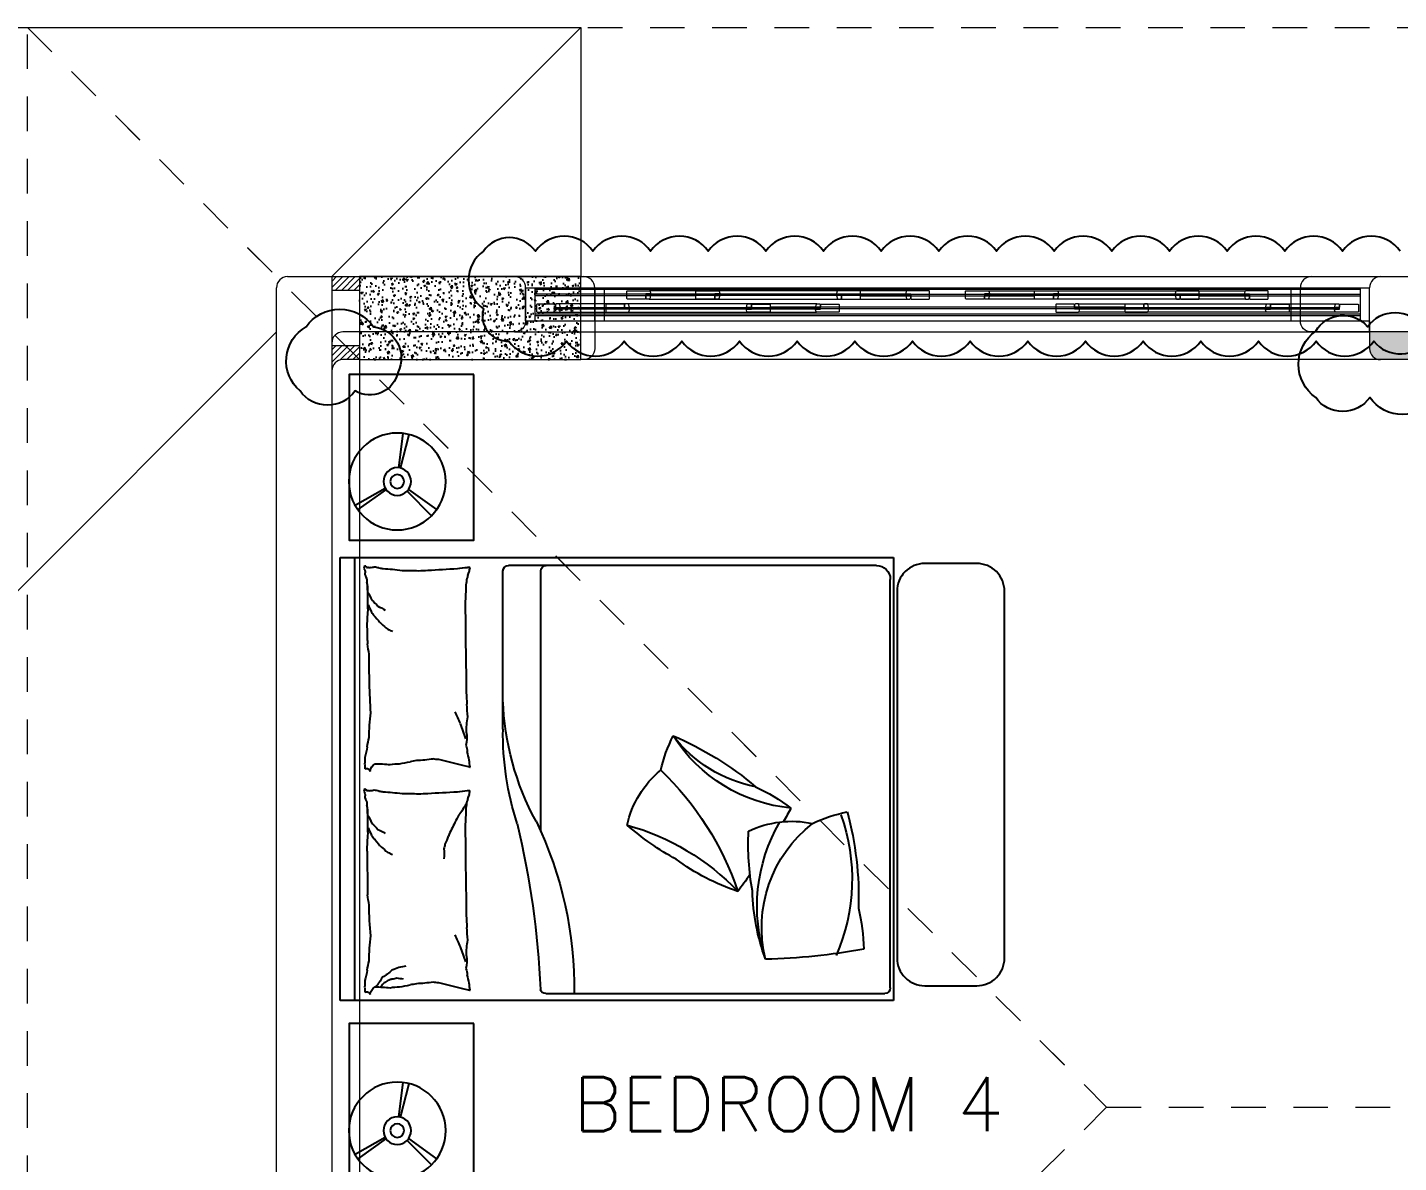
# Model space of a CAD drawing. Header units: metres. Extents: x -232 to 581, y 30 to 789.
# Drawn here: x 217.163 to 222.118, y 674.346 to 678.446 of the extents above; entities that cross this region are included whole.
import ezdxf

# ---------------------------------------------------------------- set-up
doc = ezdxf.new("R2010")
doc.units = ezdxf.units.M
doc.linetypes.add('CONTINU', pattern=[0])
doc.linetypes.add('HIDDEN2', pattern=[0.1875, 0.125, -0.0625])
for name, color, linetype, lineweight in [('A-DOOR', 35, 'Continuous', 5), ('A-WALL', 250, 'Continuous', 20), ('baños', 140, 'Continuous', 0), ('Columnas', 7, 'Continuous', 18), ('cristales', 131, 'Continuous', 0), ('PLF 01', 252, 'Continuous', 9), ('textos', 7, 'Continuous', 0)]:
    doc.layers.add(name, color=color, linetype=linetype, lineweight=lineweight)
doc.layers.add('HATCH', color=8, linetype='Continuous')
doc.layers.add('MOBILIARIOS', color=252, linetype='Continuous')
doc.layers.add('PISO', color=7, linetype='Continuous', lineweight=5, true_color=0xe6e6e6)
doc.layers.add('Techos 1', color=7, linetype='HIDDEN2', lineweight=9, true_color=0x42391a)
doc.layers.add('RELLENO SECCION', color=8, linetype='Continuous', lineweight=0, transparency=0.4)
doc.styles.get("Standard").update_dxf_attribs({"font": 'arial.ttf'})
pattern_1 = [(45, (189.627001, -7.248908), (-0.0112253202, 0.0112253202), [])]

# ---------------------------------------------------------------- blocks, each defined once
blk = doc.blocks.new('21.11.2025 LN09 2DO NIVEL')
at = {"layer": 'A-DOOR', "color": 18, "true_color": 0x000000}
for p, q in [((257.5888, 160.2014), (260.4688, 160.2014)), ((257.6288, 160.1615), (257.6628, 160.1615)), ((257.6288, 160.0415), (257.6288, 160.1615)), ((257.6628, 160.1615), (257.6628, 160.0415)), ((257.6628, 160.1615), (260.3948, 160.1615)), ((257.6628, 160.1555), (260.3948, 160.1555)), ((260.3948, 160.1615), (260.4288, 160.1615)), ((260.3948, 160.1615), (260.3948, 160.0415)), ((260.4288, 160.0415), (260.4288, 160.1615)), ((257.9948, 160.1385), (257.6628, 160.1385)), ((257.9948, 160.1325), (257.6628, 160.1325)), ((258.4316, 160.1035), (257.75, 160.1035)), ((257.9948, 160.149), (257.9963, 160.1505)), ((257.9948, 160.122), (257.9948, 160.149)), ((257.9963, 160.1205), (257.9948, 160.122)), ((257.9963, 160.1505), (258.0769, 160.1505)), ((258.0613, 160.1205), (257.9963, 160.1205)), ((258.0628, 160.122), (258.0613, 160.1205)), ((258.0803, 160.1395), (258.0628, 160.1395)), ((258.0628, 160.1395), (258.0628, 160.122)), ((258.0628, 160.1365), (258.0678, 160.1365)), ((258.0628, 160.1365), (258.0678, 160.1365)), ((258.0678, 160.1385), (258.0738, 160.1345)), ((258.0678, 160.1345), (258.0738, 160.1385)), ((258.076, 160.1195), (258.7576, 160.1195)), ((258.0769, 160.1505), (258.0788, 160.149)), ((258.7567, 160.1505), (258.0769, 160.1505)), ((258.0788, 160.149), (258.0808, 160.141)), ((258.0808, 160.14), (258.0803, 160.1395)), ((258.0808, 160.141), (258.0808, 160.14)), ((258.7548, 160.149), (258.7528, 160.141)), ((258.7528, 160.141), (258.7528, 160.14)), ((258.7528, 160.14), (258.7533, 160.1395)), ((258.7533, 160.1395), (258.7708, 160.1395)), ((258.7567, 160.1505), (258.7548, 160.149)), ((258.8373, 160.1505), (258.7567, 160.1505)), ((258.7658, 160.1385), (258.7598, 160.1345)), ((258.7658, 160.1345), (258.7598, 160.1385)), ((258.7708, 160.1365), (258.7658, 160.1365)), ((258.7708, 160.1365), (258.7658, 160.1365)), ((258.7708, 160.1395), (258.7708, 160.122)), ((258.7708, 160.122), (258.7723, 160.1205)), ((258.7723, 160.1205), (258.8373, 160.1205)), ((258.8388, 160.149), (258.8373, 160.1505)), ((258.8373, 160.1205), (258.8388, 160.122)), ((258.8388, 160.122), (258.8388, 160.149)), ((258.8388, 160.1385), (259.2188, 160.1385)), ((258.8388, 160.1325), (259.2188, 160.1325)), ((259.2188, 160.149), (259.2203, 160.1505)), ((259.2188, 160.122), (259.2188, 160.149)), ((259.2203, 160.1205), (259.2188, 160.122)), ((259.2203, 160.1505), (259.3009, 160.1505)), ((259.2853, 160.1205), (259.2203, 160.1205)), ((259.2868, 160.122), (259.2853, 160.1205)), ((259.3043, 160.1395), (259.2868, 160.1395)), ((259.2868, 160.1395), (259.2868, 160.122)), ((259.2868, 160.1365), (259.2918, 160.1365)), ((259.2868, 160.1365), (259.2918, 160.1365)), ((259.2918, 160.1385), (259.2978, 160.1345)), ((259.2918, 160.1345), (259.2978, 160.1385)), ((259.9816, 160.1195), (259.3, 160.1195)), ((259.3009, 160.1505), (259.3028, 160.149)), ((259.3009, 160.1505), (259.9807, 160.1505)), ((259.3028, 160.149), (259.3048, 160.141)), ((259.3048, 160.14), (259.3043, 160.1395)), ((259.3048, 160.141), (259.3048, 160.14)), ((259.626, 160.1035), (260.3076, 160.1035)), ((259.9788, 160.149), (259.9768, 160.141)), ((259.9768, 160.141), (259.9768, 160.14)), ((259.9768, 160.14), (259.9773, 160.1395)), ((259.9773, 160.1395), (259.9948, 160.1395)), ((259.9807, 160.1505), (259.9788, 160.149)), ((260.0613, 160.1505), (259.9807, 160.1505)), ((259.9898, 160.1385), (259.9838, 160.1345)), ((259.9898, 160.1345), (259.9838, 160.1385)), ((259.9948, 160.1365), (259.9898, 160.1365)), ((259.9948, 160.1365), (259.9898, 160.1365)), ((259.9948, 160.1395), (259.9948, 160.122)), ((259.9948, 160.122), (259.9963, 160.1205)), ((259.9963, 160.1205), (260.0613, 160.1205)), ((260.0628, 160.149), (260.0613, 160.1505)), ((260.0613, 160.1205), (260.0628, 160.122)), ((260.0628, 160.122), (260.0628, 160.149)), ((260.0628, 160.1385), (260.3948, 160.1385)), ((260.0628, 160.1325), (260.3948, 160.1325)), ((257.6628, 160.0675), (260.3948, 160.0675)), ((257.6628, 160.0615), (260.3948, 160.0615)), ((257.6703, 160.1025), (257.6688, 160.101)), ((257.6688, 160.101), (257.6688, 160.074)), ((257.6688, 160.074), (257.6703, 160.0725)), ((257.7353, 160.1025), (257.6703, 160.1025)), ((257.6703, 160.0725), (257.7509, 160.0725)), ((257.7368, 160.101), (257.7353, 160.1025)), ((257.7368, 160.0835), (257.7368, 160.101)), ((257.7368, 160.0865), (257.7418, 160.0865)), ((257.7368, 160.0865), (257.7418, 160.0865)), ((257.7543, 160.0835), (257.7368, 160.0835)), ((257.7418, 160.0845), (257.7478, 160.0885)), ((257.7418, 160.0885), (257.7478, 160.0845)), ((257.7509, 160.0725), (257.7528, 160.0739)), ((257.7509, 160.0725), (258.4307, 160.0725)), ((257.7528, 160.0739), (257.7548, 160.082)), ((257.7548, 160.083), (257.7543, 160.0835)), ((257.7548, 160.082), (257.7548, 160.083)), ((258.4268, 160.083), (258.4273, 160.0835)), ((258.4268, 160.082), (258.4268, 160.083)), ((258.4288, 160.0739), (258.4268, 160.082)), ((258.4273, 160.0835), (258.4448, 160.0835)), ((258.4307, 160.0725), (258.4288, 160.0739)), ((258.5113, 160.0725), (258.4307, 160.0725)), ((258.4398, 160.0845), (258.4338, 160.0885)), ((258.4398, 160.0885), (258.4338, 160.0845)), ((258.4448, 160.0865), (258.4398, 160.0865)), ((258.4448, 160.0865), (258.4398, 160.0865)), ((258.4448, 160.101), (258.4463, 160.1025)), ((258.4448, 160.0835), (258.4448, 160.101)), ((258.4463, 160.1025), (258.5113, 160.1025)), ((258.5128, 160.101), (258.5113, 160.1025)), ((258.5128, 160.074), (258.5113, 160.0725)), ((258.5128, 160.101), (258.5128, 160.074)), ((259.5448, 160.0905), (258.5128, 160.0905)), ((259.5448, 160.0845), (258.5128, 160.0845)), ((259.5448, 160.101), (259.5463, 160.1025)), ((259.5448, 160.101), (259.5448, 160.074)), ((259.5448, 160.074), (259.5463, 160.0725)), ((259.6113, 160.1025), (259.5463, 160.1025)), ((259.5463, 160.0725), (259.6269, 160.0725)), ((259.6128, 160.101), (259.6113, 160.1025)), ((259.6128, 160.0835), (259.6128, 160.101)), ((259.6128, 160.0865), (259.6178, 160.0865)), ((259.6128, 160.0865), (259.6178, 160.0865)), ((259.6303, 160.0835), (259.6128, 160.0835)), ((259.6178, 160.0845), (259.6238, 160.0885)), ((259.6178, 160.0885), (259.6238, 160.0845)), ((259.6269, 160.0725), (259.6288, 160.0739)), ((260.3067, 160.0725), (259.6269, 160.0725)), ((259.6288, 160.0739), (259.6308, 160.082)), ((259.6308, 160.083), (259.6303, 160.0835)), ((259.6308, 160.082), (259.6308, 160.083)), ((260.3028, 160.083), (260.3033, 160.0835)), ((260.3028, 160.082), (260.3028, 160.083)), ((260.3048, 160.0739), (260.3028, 160.082)), ((260.3033, 160.0835), (260.3208, 160.0835)), ((260.3067, 160.0725), (260.3048, 160.0739)), ((260.3873, 160.0725), (260.3067, 160.0725)), ((260.3158, 160.0845), (260.3098, 160.0885)), ((260.3158, 160.0885), (260.3098, 160.0845)), ((260.3208, 160.0865), (260.3158, 160.0865)), ((260.3208, 160.0865), (260.3158, 160.0865)), ((260.3208, 160.101), (260.3223, 160.1025)), ((260.3208, 160.0835), (260.3208, 160.101)), ((260.3223, 160.1025), (260.3873, 160.1025)), ((260.3873, 160.1025), (260.3888, 160.101)), ((260.3888, 160.074), (260.3873, 160.0725)), ((260.3888, 160.101), (260.3888, 160.074)), ((257.6288, 160.0415), (257.6628, 160.0415)), ((257.6628, 160.0415), (260.3948, 160.0415)), ((260.3948, 160.0415), (260.4288, 160.0415)), ((257.5888, 160.0014), (260.4685, 160.0014))]:
    blk.add_line(p, q, dxfattribs=at)
for points in [[(257.739, 160.102, -0.341999), (257.737, 160.1005), (257.7368, 160.1001), (257.7368, 160.0905), (257.7378, 160.0895), (257.7548, 160.0895), (257.7548, 160.09), (257.7515, 160.1024, 0.339454), (257.75, 160.1035), (257.7409, 160.1035, 0.341999)], [(258.065, 160.121, 0.341999), (258.063, 160.1225), (258.0628, 160.1228), (258.0628, 160.1325), (258.0638, 160.1335), (258.0808, 160.1335), (258.0808, 160.133), (258.0775, 160.1206, -0.339454), (258.076, 160.1195), (258.0669, 160.1195, -0.341999)], [(258.4427, 160.102, 0.341999), (258.4446, 160.1005), (258.4448, 160.1001), (258.4448, 160.0905), (258.4438, 160.0895), (258.4268, 160.0895), (258.4268, 160.09), (258.4301, 160.1024, -0.339454), (258.4316, 160.1035), (258.4407, 160.1035, -0.341999)], [(258.7687, 160.121, -0.341999), (258.7706, 160.1225), (258.7708, 160.1228), (258.7708, 160.1325), (258.7698, 160.1335), (258.7528, 160.1335), (258.7528, 160.133), (258.7561, 160.1206, 0.339454), (258.7576, 160.1195), (258.7667, 160.1195, 0.341999)], [(259.289, 160.121, 0.341999), (259.287, 160.1225), (259.2868, 160.1228), (259.2868, 160.1325), (259.2878, 160.1335), (259.3048, 160.1335), (259.3048, 160.133), (259.3015, 160.1206, -0.339454), (259.3, 160.1195), (259.2909, 160.1195, -0.341999)], [(259.615, 160.102, -0.341999), (259.613, 160.1005), (259.6128, 160.1001), (259.6128, 160.0905), (259.6138, 160.0895), (259.6308, 160.0895), (259.6308, 160.09), (259.6275, 160.1024, 0.339454), (259.626, 160.1035), (259.6169, 160.1035, 0.341999)], [(259.9927, 160.121, -0.341999), (259.9946, 160.1225), (259.9948, 160.1228), (259.9948, 160.1325), (259.9938, 160.1335), (259.9768, 160.1335), (259.9768, 160.133), (259.9801, 160.1206, 0.339454), (259.9816, 160.1195), (259.9907, 160.1195, 0.341999)], [(260.3187, 160.102, 0.341999), (260.3206, 160.1005), (260.3208, 160.1001), (260.3208, 160.0905), (260.3198, 160.0895), (260.3028, 160.0895), (260.3028, 160.09), (260.3061, 160.1024, -0.339454), (260.3076, 160.1035), (260.3167, 160.1035, -0.341999)]]:
    blk.add_lwpolyline(points, format="xyb", close=True, dxfattribs=at)
for points in [[(258.0628, 160.1365), (258.0678, 160.1365), (258.0678, 160.1365), (258.0628, 160.1365)], [(258.7658, 160.1345), (258.0678, 160.1345), (258.0678, 160.1385), (258.7658, 160.1385)], [(258.7658, 160.1385), (258.0678, 160.1385), (258.0678, 160.1345), (258.7658, 160.1345)], [(258.0678, 160.1385), (258.0738, 160.1385), (258.0738, 160.1345), (258.0678, 160.1345)], [(258.0803, 160.1395), (258.0683, 160.1395), (258.0683, 160.1385), (258.0803, 160.1385)], [(258.0803, 160.1345), (258.0683, 160.1345), (258.0683, 160.1335), (258.0803, 160.1335)], [(258.0738, 160.1385), (258.0788, 160.1385), (258.0788, 160.1345), (258.0738, 160.1345)], [(258.7533, 160.1395), (258.7653, 160.1395), (258.7653, 160.1385), (258.7533, 160.1385)], [(258.7533, 160.1345), (258.7653, 160.1345), (258.7653, 160.1335), (258.7533, 160.1335)], [(258.7598, 160.1385), (258.7548, 160.1385), (258.7548, 160.1345), (258.7598, 160.1345)], [(258.7658, 160.1385), (258.7598, 160.1385), (258.7598, 160.1345), (258.7658, 160.1345)], [(258.7708, 160.1365), (258.7658, 160.1365), (258.7658, 160.1365), (258.7708, 160.1365)], [(259.2868, 160.1365), (259.2918, 160.1365), (259.2918, 160.1365), (259.2868, 160.1365)], [(259.2918, 160.1385), (259.2978, 160.1385), (259.2978, 160.1345), (259.2918, 160.1345)], [(259.2918, 160.1345), (259.9898, 160.1345), (259.9898, 160.1385), (259.2918, 160.1385)], [(259.2918, 160.1385), (259.9898, 160.1385), (259.9898, 160.1345), (259.2918, 160.1345)], [(259.3043, 160.1395), (259.2923, 160.1395), (259.2923, 160.1385), (259.3043, 160.1385)], [(259.3043, 160.1345), (259.2923, 160.1345), (259.2923, 160.1335), (259.3043, 160.1335)], [(259.2978, 160.1385), (259.3028, 160.1385), (259.3028, 160.1345), (259.2978, 160.1345)], [(259.9773, 160.1395), (259.9893, 160.1395), (259.9893, 160.1385), (259.9773, 160.1385)], [(259.9773, 160.1345), (259.9893, 160.1345), (259.9893, 160.1335), (259.9773, 160.1335)], [(259.9838, 160.1385), (259.9788, 160.1385), (259.9788, 160.1345), (259.9838, 160.1345)], [(259.9898, 160.1385), (259.9838, 160.1385), (259.9838, 160.1345), (259.9898, 160.1345)], [(259.9948, 160.1365), (259.9898, 160.1365), (259.9898, 160.1365), (259.9948, 160.1365)], [(257.7368, 160.0865), (257.7418, 160.0865), (257.7418, 160.0865), (257.7368, 160.0865)], [(257.7418, 160.0845), (257.7478, 160.0845), (257.7478, 160.0885), (257.7418, 160.0885)], [(257.7418, 160.0885), (258.4398, 160.0885), (258.4398, 160.0845), (257.7418, 160.0845)], [(257.7418, 160.0845), (258.4398, 160.0845), (258.4398, 160.0885), (257.7418, 160.0885)], [(257.7543, 160.0885), (257.7423, 160.0885), (257.7423, 160.0895), (257.7543, 160.0895)], [(257.7543, 160.0835), (257.7423, 160.0835), (257.7423, 160.0845), (257.7543, 160.0845)], [(257.7478, 160.0845), (257.7528, 160.0845), (257.7528, 160.0885), (257.7478, 160.0885)], [(258.4273, 160.0885), (258.4393, 160.0885), (258.4393, 160.0895), (258.4273, 160.0895)], [(258.4273, 160.0835), (258.4393, 160.0835), (258.4393, 160.0845), (258.4273, 160.0845)], [(258.4338, 160.0845), (258.4288, 160.0845), (258.4288, 160.0885), (258.4338, 160.0885)], [(258.4398, 160.0845), (258.4338, 160.0845), (258.4338, 160.0885), (258.4398, 160.0885)], [(258.4448, 160.0865), (258.4398, 160.0865), (258.4398, 160.0865), (258.4448, 160.0865)], [(259.6128, 160.0865), (259.6178, 160.0865), (259.6178, 160.0865), (259.6128, 160.0865)], [(260.3158, 160.0885), (259.6178, 160.0885), (259.6178, 160.0845), (260.3158, 160.0845)], [(260.3158, 160.0845), (259.6178, 160.0845), (259.6178, 160.0885), (260.3158, 160.0885)], [(259.6178, 160.0845), (259.6238, 160.0845), (259.6238, 160.0885), (259.6178, 160.0885)], [(259.6303, 160.0885), (259.6183, 160.0885), (259.6183, 160.0895), (259.6303, 160.0895)], [(259.6303, 160.0835), (259.6183, 160.0835), (259.6183, 160.0845), (259.6303, 160.0845)], [(259.6238, 160.0845), (259.6288, 160.0845), (259.6288, 160.0885), (259.6238, 160.0885)], [(260.3033, 160.0885), (260.3153, 160.0885), (260.3153, 160.0895), (260.3033, 160.0895)], [(260.3033, 160.0835), (260.3153, 160.0835), (260.3153, 160.0845), (260.3033, 160.0845)], [(260.3098, 160.0845), (260.3048, 160.0845), (260.3048, 160.0885), (260.3098, 160.0885)], [(260.3158, 160.0845), (260.3098, 160.0845), (260.3098, 160.0885), (260.3158, 160.0885)], [(260.3208, 160.0865), (260.3158, 160.0865), (260.3158, 160.0865), (260.3208, 160.0865)]]:
    blk.add_lwpolyline(points, close=True, dxfattribs=at)
at = {"layer": 'A-WALL', "color": 18, "true_color": 0x000000}
for p, q in [((256.7685, 160.2014), (257.5888, 160.2014)), ((260.4688, 160.2014), (261.5385, 160.2014))]:
    blk.add_line(p, q, dxfattribs=at)
for points in [[(257.6288, 160.1614), (257.6288, 160.0414, -0.414214), (257.5888, 160.0014), (256.9685, 160.0014, 0.414214), (256.9285, 159.9614), (256.9285, 154.4414, 0.414216), (256.9685, 154.4014), (258.7888, 154.4014, -0.414216), (258.8288, 154.3614), (258.8288, 154.2414, -0.414213), (258.7888, 154.2014), (256.7685, 154.2014, -0.414214), (256.7285, 154.2414), (256.7285, 160.1614)], [(261.2785, 159.9614), (261.2785, 159.8914, -0.414214), (261.2385, 159.8514), (261.1685, 159.8514, -0.414214), (261.1285, 159.8914), (261.1285, 159.9614, 0.414214), (261.0885, 160.0014), (260.4688, 160.0014, -0.414214), (260.4288, 160.0414), (260.4288, 160.1614)]]:
    blk.add_lwpolyline(points, format="xyb", dxfattribs=at)
for centre, start, end in [((256.7685, 160.1614), 90, 180), ((257.5888, 160.1614), 0, 90), ((260.4688, 160.1614), 90.0001, 180)]:
    blk.add_arc(centre, 0.04, start, end, dxfattribs=at)
at = {"layer": 'cristales', "color": 18, "true_color": 0x000000, "const_width": 0.004}
for points in [[(258.7548, 160.1365), (258.0788, 160.1365)], [(259.3028, 160.1365), (259.9788, 160.1365)], [(257.7528, 160.0865), (258.4288, 160.0865)], [(260.3048, 160.0865), (259.6288, 160.0865)]]:
    blk.add_lwpolyline(points, dxfattribs=at)
at = {"layer": 'Techos 1', "color": 18, "linetype": 'ByBlock', "true_color": 0x000000}
for p, q in [((248.0285, 161.1014), (257.8285, 161.1014)), ((257.8285, 161.1014), (256.9285, 160.2014)), ((257.8285, 161.1014), (257.8285, 160.2014)), ((256.7285, 160.0014), (253.7285, 157.0014))]:
    blk.add_line(p, q, dxfattribs=at)
at = {"layer": 'Techos 1', "color": 18, "true_color": 0x000000}
for p, q in [((255.8285, 161.1014), (283.8785, 161.1014)), ((255.8285, 161.1014), (259.7285, 157.2014)), ((255.8285, 153.3014), (255.8285, 161.1014)), ((255.8285, 153.3014), (259.7285, 157.2014)), ((259.7285, 157.2014), (274.4785, 157.2014))]:
    blk.add_line(p, q, dxfattribs=at)
at = {"layer": 'Techos 1', "color": 18, "linetype": 'CONTINU', "true_color": 0x000000}
blk.add_line((257.8285, 161.1014), (256.9285, 160.2014), dxfattribs=at)
at = {"layer": 'baños', "color": 18, "linetype": 'Continuous', "true_color": 0x000000, "flags": 8}
for tag, p in [('TRADENAME', (265.5139, 159.7825, 0)), ('MODELNUMBER', (265.5139, 159.7825, 0)), ('PRODUCT', (265.5139, 159.7825, 0)), ('MATERIAL', (265.5139, 159.7824, 0)), ('MODELNUMBER', (266.6886, 159.7825, 0)), ('PRODUCT', (266.6886, 159.7825, 0)), ('TRADENAME', (266.6886, 159.7825, 0)), ('MATERIAL', (266.6886, 159.7824, 0))]:
    blk.add_attdef(tag, p, '', height=0.0000254, rotation=180.0001, dxfattribs=at)
at = {"layer": 'textos', "color": 18, "true_color": 0x000000, "insert": (257.6677, 157.1151), "char_height": 0.195, "width": 3.404877, "attachment_point": 7}
blk.add_mtext('{\\Fromans|c0; BEDROOM 4}', dxfattribs=at)
blk = doc.blocks.new('A$Ca0281d7f')
at = {"layer": 'MOBILIARIOS'}
for p, q in [((0.4006, 1.6), (0.4006, 0)), ((2.4006, 1.6), (0.4006, 1.6)), ((2.3482, 0), (2.3482, 1.6)), ((2.4006, 0), (2.4006, 1.6)), ((0.4627, 1.5716), (1.7925, 1.5716)), ((1.676, 0.6111), (1.676, 1.5516)), ((1.8125, 0.9805), (1.8125, 1.5516)), ((0.4127, 0.0458), (0.4127, 1.5216)), ((1.9322, 0.8427), (1.9622, 0.8502)), ((1.9622, 0.8502), (2.0448, 0.8708)), ((1.9622, 0.0442), (2.0448, 0.0648)), ((0.4006, 0), (2.4006, 0)), ((1.6581, 0.0258), (0.4327, 0.0258)), ((1.9322, 0.0366), (1.9622, 0.0442))]:
    blk.add_line(p, q, dxfattribs=at)
blk.add_lwpolyline([(0.1, 1.5789), (0.2884, 1.5789, -0.414214), (0.3884, 1.4789), (0.3884, 0.1537, -0.414214), (0.2884, 0.0537), (0.1, 0.0537, -0.414214), (0, 0.1537), (0, 1.4789, -0.414214)], format="xyb", close=True, dxfattribs=at)
for centre, radius, start, end in [((0.4627, 1.5216), 0.05, 90, 180), ((1.656, 1.5516), 0.02, 0, 90), ((1.7925, 1.5516), 0.02, 0, 90), ((1.9309, 1.5641), 0.00132, 286.6978, 7.1204), ((1.8473, 1.5384), 0.0875, 7.1204, 16.2212), ((1.9356, 1.5833), 0.0193, 260.0016, 286.6978), ((1.8659, 1.514), 0.0767, 16.2212, 27.2841), ((1.9215, 1.2442), 0.3212, 80.0016, 86.4951), ((1.2506, -12.0557), 13.6356, 86.49514, 86.94504), ((2.0452, 0.1897), 1.3652, 86.945, 88.3669), ((2.1579, 0.8754), 0.6787, 88.3669, 93.3687), ((2.2993, 0.649), 0.9131, 93.3687, 97.6809), ((2.2872, 1.3666), 0.1983, 97.6809, 102.1095), ((2.2259, 1.8067), 0.246, 278.1335, 282.1095), ((2.2895, 1.5966), 0.0328, 248.579, 278.1335), ((2.3, 1.5497), 0.0156, 68.579, 111.9904), ((2.2574, 1.5504), 0.0539, 329.3487, 354.7408), ((2.3098, 1.5651), 0.00428, 111.9904, 191.8931), ((2.309, 1.5713), 0.00232, 250.436, 11.8931), ((2.3399, 1.5476), 0.0289, 149.3487, 184.3025), ((2.3145, 1.573), 0.00342, 201.7883, 250.436), ((2.3384, 1.5717), 0.0251, 184.3025, 201.7883), ((1.9837, 1.5456), 0.0453, 192.869, 207.2841), ((2.0891, 1.5339), 0.1459, 183.574, 192.869), ((3.1109, 1.5072), 1.164, 180.2865, 183.574), ((1.4835, 1.5502), 0.8208, 354.7408, 358.0921), ((2.4011, 1.4844), 0.0992, 164.0648, 184.2159), ((2.3455, 1.3659), 0.0992, 126.1766, 143.9136), ((2.3823, 1.4187), 0.0992, 143.9136, 164.0648), ((0.8066, 1.46), 1.4943, 358.0921, 0.5757), ((7.6668, 1.3378), 5.7185, 179.0296, 180.2865), ((2.2967, 1.3302), 0.0992, 108.4397, 126.1766), ((2.5639, 1.1222), 0.3916, 136.1885, 141.6114), ((2.3495, 1.3582), 0.0768, 141.6114, 152.7604), ((2.508, 1.3226), 0.234, 152.7604, 159.1397), ((1.4299, 1.3372), 0.8732, 0.5757, 4.8018), ((2.3068, 1.157), 0.2002, 113.0028, 118.3168), ((2.2596, 1.303), 0.0493, 118.3168, 129.0349), ((2.3987, 1.1905), 0.2252, 129.0349, 136.1885), ((2.5925, 1.3331), 0.2897, 177.4614, 184.8018), ((15.9276, 0.997), 13.9828, 178.72047, 179.52429), ((1.7752, 1.3448), 0.5293, 349.8101, 353.9133), ((2.4538, 1.2819), 0.1524, 169.8101, 177.4614), ((-1.4773, 1.2511), 3.7735, 356.7919, 0.0008), ((3.1579, 1.0151), 1.2165, 175.3824, 177.3904), ((0.8277, 1.1189), 0.9853, 331.4328, 358.1261), ((0.5395, 1.1379), 1.4048, 355.3824, 357.2509), ((1.3073, 1.338), 0.7387, 334.6889, 336.5156), ((1.7143, 0.9787), 0.2301, 357.2509, 11.5586), ((1.2694, 1.2461), 0.7387, 338.3423, 340.572), ((1.2885, 1.2948), 0.7387, 336.5156, 338.3423), ((1.6135, 0.9502), 0.6827, 0, 7.5469), ((0.719, 1.2586), 0.5655, 275.3391, 327.6895), ((1.6535, -0.1157), 1.1652, 113.0642, 130.3209), ((0.809, 1.2521), 0.4879, 280.6986, 322.6864), ((0.7089, 0.7072), 0.548, 13.2034, 27.0362), ((0.7419, 0.9666), 1.0706, 342.1966, 0.7418), ((2.0891, 0.9513), 0.1459, 173.5659, 191.5586), ((1.2503, 1.1919), 0.7387, 340.572, 342.8018), ((2.063, 0.8845), 0.2422, 7.5469, 15.744), ((1.7149, 0.9376), 0.2297, 342.6136, 350.5159), ((2.0604, 0.8863), 0.1197, 162.6136, 173.5659), ((2.6046, 0.961), 0.3048, 188.4372, 195.744), ((1.664, 0.8882), 0.2708, 350.5159, 355.9171), ((1.9313, 0.8427), 0.000917, 355.9171, 104.0449), ((2.048, 0.9385), 0.0677, 267.3351, 284.0452), ((2.1561, 1.5251), 0.6588, 261.9949, 267.3351), ((2.1925, 1.177), 0.3171, 257.8016, 261.9949), ((2, -0.0065), 0.882, 77.8016, 80.3156), ((2.1863, 0.6517), 0.204, 80.3156, 90), ((2.2741, 0.3638), 0.4918, 90, 96.2324), ((2.2585, 0.8252), 0.0342, 4.4002, 63.4195), ((2.4724, 0.8783), 0.1611, 180, 188.4372), ((2.4017, 0.837), 0.0904, 168.7276, 180), ((1.9875, 0.0508), 1.0798, 133.6306, 161.4288), ((1.0148, 0.5567), 0.3575, 12.4782, 50.4625), ((2.3054, 0.8253), 0.0131, 63.4195, 168.7276), ((1.2128, 0.1088), 0.734, 115.259, 126.9351), ((1.9309, 0.7581), 0.00132, 286.6978, 7.1204), ((1.8473, 0.7324), 0.0875, 7.1204, 16.2212), ((1.9356, 0.7773), 0.0193, 260.0016, 286.6978), ((1.9215, 0.4382), 0.3212, 80.0016, 86.4951), ((1.2506, -12.8617), 13.6356, 86.49514, 86.94504), ((2.0452, -0.6163), 1.3652, 86.945, 88.3669), ((2.1579, 0.0694), 0.6787, 88.3669, 93.3687), ((2.2993, -0.157), 0.9131, 93.3687, 97.6809), ((2.2872, 0.5605), 0.1983, 97.6809, 102.1095), ((2.2259, 1.0007), 0.246, 278.1335, 282.1095), ((2.2895, 0.7906), 0.0328, 248.579, 278.1335), ((2.3, 0.7437), 0.0156, 68.579, 111.9904), ((2.3098, 0.7591), 0.00428, 111.9904, 191.8931), ((2.309, 0.7653), 0.00232, 250.436, 11.8931), ((2.3399, 0.7416), 0.0289, 149.3487, 184.3025), ((2.3145, 0.767), 0.00342, 201.7883, 250.436), ((2.3384, 0.7657), 0.0251, 184.3025, 201.7883), ((2.7135, 1.7247), 2.1977, 207.9248, 209.3793), ((1.8659, 0.708), 0.0767, 16.2212, 27.2841), ((1.9837, 0.7395), 0.0453, 192.869, 207.2841), ((2.0891, 0.7279), 0.1459, 183.574, 192.869), ((2.5624, 1.097), 0.7286, 212.135, 215.8263), ((3.1109, 0.7012), 1.164, 180.2865, 183.574), ((1.4835, 0.7442), 0.8208, 354.7408, 358.0921), ((2.4011, 0.6784), 0.0992, 164.0648, 184.2159), ((2.2574, 0.7444), 0.0539, 329.3487, 354.7408), ((1.6923, 0.3726), 1.1652, 164.6278, 181.8845), ((1.2394, 0.439), 0.6885, 160.2936, 203.6414), ((0.4605, 0.1443), 0.548, 64.767, 78.5998), ((0.7686, 0.2903), 0.3575, 64.0418, 102.0262), ((0.2857, 0.3397), 0.6085, 341.81, 30.1351), ((2.9452, 0.0436), 1.3903, 154.2427, 180.7342), ((2.2514, 0.81), 0.3126, 206.4985, 212.135), ((2.3823, 0.6127), 0.0992, 143.9136, 164.0648), ((0.8066, 0.654), 1.4943, 358.0921, 0.5757), ((0.4001, 0.2637), 0.4774, 346.1849, 52.0017), ((-0.0618, 0.5666), 0.9879, 350.0607, 2.6202), ((1.5939, -0.2048), 0.8697, 105.336, 136.4193), ((0.715, 1.3789), 0.9879, 298.4971, 311.0566), ((4.7703, -0.0876), 3.0955, 166.4201, 177.6238), ((7.6668, 0.5318), 5.7185, 179.0296, 180.2865), ((3.2918, 1.2337), 1.4323, 204.3265, 206.4985), ((2.484, 0.7735), 0.5066, 200.6743, 204.3265), ((2.2967, 0.5242), 0.0992, 108.4397, 126.1766), ((2.3455, 0.5598), 0.0992, 126.1766, 143.9136), ((2.3495, 0.5522), 0.0768, 141.6114, 152.7604), ((2.508, 0.5165), 0.234, 152.7604, 159.1397), ((1.4299, 0.5311), 0.8732, 0.5757, 4.8018), ((2.0801, 0.5689), 0.058, 184.0828, 200.6743), ((2.2974, 0.5316), 0.2721, 176.4448, 184.0828), ((2.3987, 0.3845), 0.2252, 129.0349, 136.1885), ((2.5639, 0.3162), 0.3916, 136.1885, 141.6114), ((0.716, 1.1421), 0.7874, 288.3527, 306.6851), ((15.9276, 0.191), 13.9828, 178.72047, 179.52429), ((2.3068, 0.351), 0.2002, 113.0028, 118.3168), ((2.2596, 0.497), 0.0493, 118.3168, 129.0349), ((7.6231, 0.343), 5.3217, 178.2786, 179.5731), ((2.5925, 0.5271), 0.2897, 177.4614, 184.8018), ((2.7135, 1.7247), 2.1977, 215.2966, 217.2418), ((0.1243, 0.4201), 0.7874, 339.9163, 358.2487), ((1.7752, 0.4387), 0.5293, 349.8101, 353.9133), ((1.2424, 0.1669), 0.734, 166.8226, 178.4988), ((3.1579, 0.2091), 1.2165, 175.3824, 177.3904), ((1.2472, 0.3451), 1.049, 353.9133, 0), ((0.5395, 0.3319), 1.4048, 355.3824, 357.2509), ((1.7143, 0.1727), 0.2301, 357.2509, 11.5586), ((1.2885, 0.4887), 0.7387, 336.5156, 338.3423), ((1.3073, 0.5319), 0.7387, 334.6889, 336.5156), ((1.6135, 0.1442), 0.6827, 0, 7.5469), ((0.9096, 2.3469), 2.1977, 259.4884, 268.8054), ((2.0891, 0.1453), 0.1459, 173.5659, 191.5586), ((1.2503, 0.3859), 0.7387, 340.572, 342.8018), ((1.2694, 0.4401), 0.7387, 338.3423, 340.572), ((2.0604, 0.0803), 0.1197, 162.6136, 173.5659), ((2.2028, 0.2591), 0.1399, 253.485, 264.3689), ((2.2535, 0.2441), 0.1399, 242.6012, 253.485), ((2.3128, 0.2087), 0.1399, 224.9024, 242.6012), ((2.063, 0.0785), 0.2422, 7.5469, 15.744), ((2.6046, 0.155), 0.3048, 188.4372, 195.744), ((1.664, 0.0822), 0.2708, 350.5159, 355.9171), ((1.7149, 0.1316), 0.2297, 342.6136, 350.5159), ((2.048, 0.1325), 0.0677, 267.3351, 284.0452), ((2.1561, 0.7191), 0.6588, 261.9949, 267.3351), ((2.1925, 0.371), 0.3171, 257.8016, 261.9949), ((2, -0.8125), 0.882, 77.8016, 80.3156), ((2.1724, 0.1695), 0.0915, 270, 284.6851), ((2.1863, -0.1543), 0.204, 80.3156, 90), ((2.2137, 0.1341), 0.0562, 251.2201, 270), ((2.2901, 0.2688), 0.2056, 248.1851, 251.2201), ((2.2741, -0.4422), 0.4918, 90, 96.2324), ((2.2886, 0.2107), 0.1511, 244.6449, 248.1851), ((2.2673, 0.1099), 0.0526, 228.5571, 244.6449), ((2.3172, 0.1155), 0.0899, 216.2641, 228.5571), ((2.3729, 0.1484), 0.1399, 207.2036, 224.9024), ((2.2585, 0.0192), 0.0342, 4.4002, 63.4195), ((2.4724, 0.0723), 0.1611, 180, 188.4372), ((0.4327, 0.0458), 0.02, 180, 270), ((1.6581, 0.0458), 0.02, 270, 345.3738), ((1.9313, 0.0367), 0.000917, 355.9171, 104.0449), ((2.3054, 0.0193), 0.0131, 63.4195, 168.7276), ((2.4017, 0.031), 0.0904, 168.7276, 180)]:
    blk.add_arc(centre, radius, start, end, dxfattribs=at)
blk = doc.blocks.new('A$C8346a57b')
at = {"layer": 'MOBILIARIOS'}
for p, q in [((0.2641, 0.2604), (0.2338, 0.3817)), ((0.2701, 0.2615), (0.2545, 0.3855)), ((0.2356, 0.1828), (0.1339, 0.1102)), ((0.2409, 0.1765), (0.1525, 0.0881)), ((0.3169, 0.1828), (0.4187, 0.1102)), ((0.3197, 0.1871), (0.4282, 0.1251))]:
    blk.add_line(p, q, dxfattribs=at)
blk.add_lwpolyline([(0, 0.5983), (0.45, 0.5983), (0.45, 0), (0, 0)], close=True, dxfattribs=at)
for radius in [0.175, 0.05, 0.025]:
    blk.add_circle((0.2763, 0.2119), radius, dxfattribs=at)
blk = doc.blocks.new('A$C89702949')
at = {"layer": 'HATCH'}
h = blk.add_hatch(dxfattribs=at)
h.set_pattern_fill('AR-CONC', color=256, scale=0.00032)
h.set_pattern_definition([(50, (114.33107, 55.238796), (0.058299094, -0.005100507), [0.006096, -0.067056]), (355, (114.33107, 55.238796), (-0.011277895, 0.06113819), [0.0048768, -0.053644987]), (100.451445, (114.33593, 55.23837), (0.0470212, 0.05603768), [0.005180803, -0.056988878]), (46.1842, (114.33107, 55.25505), (0.086745293, -0.013453545), [0.009144, -0.100584]), (96.63556, (114.3383, 55.25393), (0.07596932, 0.07917636), [0.00777121, -0.085483395]), (351.18415, (114.33107, 55.25505), (0.07596932, 0.07917636), [0.00731519, -0.080467114]), (21, (114.3392, 55.25099), (0.048516605, -0.032724863), [0.006096, -0.067056]), (326, (114.3392, 55.25099), (0.01977665, 0.05894015), [0.0048768, -0.0536448]), (71.451445, (114.34324, 55.24826), (0.068293254, 0.026215286), [0.005180803, -0.05698878]), (37.5, (114.331071, 55.238796), (0.000988353, 0.0270576124), [0, -0.05299456, 0, -0.0544576, 0, -0.053848]), (7.5, (114.33107, 55.238796), (0.021382292, 0.032057784), [0, -0.03104896, 0, -0.05177536, 0, -0.0205232]), (327.5, (114.312946, 55.238796), (0.0433889905, -0.001833198), [0, -0.02032, 0, -0.0633984, 0, -0.0841248]), (317.5, (114.304818, 55.238796), (0.047401338, 0.008136477), [0, -0.026416, 0, -0.04210304, 0, -0.0597408])])
h.paths.add_polyline_path([(0, 19.9891), (0, 19.6891), (0.8, 19.6891), (0.8, 19.9891)])
at = {"layer": 'Columnas'}
blk.add_lwpolyline([(0, 19.9891), (0, 19.6891), (0.8, 19.6891), (0.8, 19.9891)], close=True, dxfattribs=at)
blk = doc.blocks.new('20.03.2026 LN 09 SEGUNDO NIVEL ARQ')
at = {"layer": 'PLF 01'}
h = blk.add_hatch(dxfattribs=at)
h.set_pattern_fill('LINE', color=5, scale=0.005, angle=45)
h.set_pattern_definition(pattern_1)
h.paths.add_polyline_path([(75.2959, -42.4986), (75.1959, -42.4986), (75.1959, -42.5486), (75.2959, -42.5486)])
h = blk.add_hatch(dxfattribs=at)
h.set_pattern_fill('LINE', color=5, scale=0.005, angle=45)
h.set_pattern_definition(pattern_1)
edge = h.paths.add_edge_path()
edge.add_line((75.2959, -42.7486), (75.1959, -42.7486))
edge.add_line((75.1959, -42.7486), (75.1959, -42.7386))
edge.add_line((75.1959, -42.7386), (75.1959, -42.8386))
edge.add_arc((75.2359, -42.8386), 0.04, 90, 180, ccw=False)
edge.add_line((75.2359, -42.7986), (75.2959, -42.7986))
edge.add_line((75.2959, -42.7986), (75.2959, -42.7486))
at = {"layer": 'RELLENO SECCION'}
h = blk.add_hatch(color=5, dxfattribs=at)
h.dxf.hatch_style = 1
h.paths.add_polyline_path([(79.3959, -42.6986), (78.9459, -42.6986), (78.9459, -42.7586, 0.414214), (78.9859, -42.7986), (79.3559, -42.7986, -0.414214), (79.3959, -42.8386)])
at = {"layer": 'A-DOOR', "color": 5}
for p, q in [((76.1059, -42.4986), (78.9859, -42.4986)), ((76.1459, -42.5386), (76.1799, -42.5386)), ((76.1459, -42.6586), (76.1459, -42.5386)), ((76.1799, -42.5386), (76.1799, -42.6586)), ((76.1799, -42.5386), (78.9119, -42.5386)), ((76.1799, -42.5446), (78.9119, -42.5446)), ((76.5119, -42.5616), (76.1799, -42.5616)), ((76.5119, -42.5511), (76.5134, -42.5496)), ((76.5119, -42.5781), (76.5119, -42.5511)), ((76.5134, -42.5496), (76.5941, -42.5496)), ((76.5974, -42.5606), (76.5799, -42.5606)), ((76.5799, -42.5606), (76.5799, -42.5781)), ((76.5799, -42.5636), (76.5849, -42.5636)), ((76.5799, -42.5636), (76.5849, -42.5636)), ((76.5849, -42.5616), (76.5909, -42.5656)), ((76.5849, -42.5656), (76.5909, -42.5616)), ((76.5941, -42.5496), (76.5959, -42.551)), ((77.2738, -42.5496), (76.5941, -42.5496)), ((76.5959, -42.551), (76.5979, -42.5591)), ((76.5979, -42.5601), (76.5974, -42.5606)), ((76.5979, -42.5591), (76.5979, -42.5601)), ((77.2719, -42.551), (77.2699, -42.5591)), ((77.2699, -42.5591), (77.2699, -42.5601)), ((77.2699, -42.5601), (77.2704, -42.5606)), ((77.2704, -42.5606), (77.2879, -42.5606)), ((77.2738, -42.5496), (77.2719, -42.551)), ((77.3544, -42.5496), (77.2738, -42.5496)), ((77.2829, -42.5616), (77.2769, -42.5656)), ((77.2829, -42.5656), (77.2769, -42.5616)), ((77.2879, -42.5636), (77.2829, -42.5636)), ((77.2879, -42.5636), (77.2829, -42.5636)), ((77.2879, -42.5606), (77.2879, -42.5781)), ((77.3559, -42.5511), (77.3544, -42.5496)), ((77.3559, -42.5781), (77.3559, -42.5511)), ((77.3559, -42.5616), (77.7359, -42.5616)), ((77.7359, -42.5511), (77.7374, -42.5496)), ((77.7359, -42.5781), (77.7359, -42.5511)), ((77.7374, -42.5496), (77.8181, -42.5496)), ((77.8214, -42.5606), (77.8039, -42.5606)), ((77.8039, -42.5606), (77.8039, -42.5781)), ((77.8039, -42.5636), (77.8089, -42.5636)), ((77.8039, -42.5636), (77.8089, -42.5636)), ((77.8089, -42.5616), (77.8149, -42.5656)), ((77.8089, -42.5656), (77.8149, -42.5616)), ((77.8181, -42.5496), (77.8199, -42.551)), ((77.8181, -42.5496), (78.4978, -42.5496)), ((77.8199, -42.551), (77.8219, -42.5591)), ((77.8219, -42.5601), (77.8214, -42.5606)), ((77.8219, -42.5591), (77.8219, -42.5601)), ((78.4959, -42.551), (78.4939, -42.5591)), ((78.4939, -42.5591), (78.4939, -42.5601)), ((78.4939, -42.5601), (78.4944, -42.5606)), ((78.4944, -42.5606), (78.5119, -42.5606)), ((78.4978, -42.5496), (78.4959, -42.551)), ((78.5784, -42.5496), (78.4978, -42.5496)), ((78.5069, -42.5616), (78.5009, -42.5656)), ((78.5069, -42.5656), (78.5009, -42.5616)), ((78.5119, -42.5636), (78.5069, -42.5636)), ((78.5119, -42.5636), (78.5069, -42.5636)), ((78.5119, -42.5606), (78.5119, -42.5781)), ((78.5799, -42.5511), (78.5784, -42.5496)), ((78.5799, -42.5781), (78.5799, -42.5511)), ((78.5799, -42.5616), (78.9119, -42.5616)), ((78.9119, -42.5386), (78.9459, -42.5386)), ((78.9119, -42.5386), (78.9119, -42.6586)), ((78.9459, -42.6986), (78.9459, -42.5386)), ((76.5119, -42.5676), (76.1799, -42.5676)), ((76.1874, -42.5976), (76.1859, -42.5991)), ((76.1859, -42.5991), (76.1859, -42.6261)), ((76.2524, -42.5976), (76.1874, -42.5976)), ((76.2539, -42.5991), (76.2524, -42.5976)), ((76.2539, -42.6166), (76.2539, -42.5991)), ((76.2539, -42.6136), (76.2589, -42.6136)), ((76.2539, -42.6136), (76.2589, -42.6136)), ((76.2589, -42.6156), (76.2649, -42.6116)), ((76.2589, -42.6116), (76.2649, -42.6156)), ((76.9487, -42.5966), (76.2672, -42.5966)), ((76.5134, -42.5796), (76.5119, -42.5781)), ((76.5784, -42.5796), (76.5134, -42.5796)), ((76.5799, -42.5781), (76.5784, -42.5796)), ((76.5932, -42.5806), (77.2747, -42.5806)), ((76.9569, -42.6156), (76.9509, -42.6116)), ((76.9569, -42.6116), (76.9509, -42.6156)), ((76.9619, -42.6136), (76.9569, -42.6136)), ((76.9619, -42.6136), (76.9569, -42.6136)), ((76.9619, -42.5991), (76.9634, -42.5976)), ((76.9619, -42.6166), (76.9619, -42.5991)), ((76.9634, -42.5976), (77.0284, -42.5976)), ((77.0299, -42.5991), (77.0284, -42.5976)), ((77.0299, -42.5991), (77.0299, -42.6261)), ((78.0619, -42.6096), (77.0299, -42.6096)), ((77.2879, -42.5781), (77.2894, -42.5796)), ((77.2894, -42.5796), (77.3544, -42.5796)), ((77.3544, -42.5796), (77.3559, -42.5781)), ((77.3559, -42.5676), (77.7359, -42.5676)), ((77.7374, -42.5796), (77.7359, -42.5781)), ((77.8024, -42.5796), (77.7374, -42.5796)), ((77.8039, -42.5781), (77.8024, -42.5796)), ((78.4987, -42.5806), (77.8172, -42.5806)), ((78.0619, -42.5991), (78.0634, -42.5976)), ((78.0619, -42.5991), (78.0619, -42.6261)), ((78.1284, -42.5976), (78.0634, -42.5976)), ((78.1299, -42.5991), (78.1284, -42.5976)), ((78.1299, -42.6166), (78.1299, -42.5991)), ((78.1299, -42.6136), (78.1349, -42.6136)), ((78.1299, -42.6136), (78.1349, -42.6136)), ((78.1349, -42.6156), (78.1409, -42.6116)), ((78.1349, -42.6116), (78.1409, -42.6156)), ((78.1432, -42.5966), (78.8247, -42.5966)), ((78.5119, -42.5781), (78.5134, -42.5796)), ((78.5134, -42.5796), (78.5784, -42.5796)), ((78.5784, -42.5796), (78.5799, -42.5781)), ((78.5799, -42.5676), (78.9119, -42.5676)), ((78.8329, -42.6156), (78.8269, -42.6116)), ((78.8329, -42.6116), (78.8269, -42.6156)), ((78.8379, -42.6136), (78.8329, -42.6136)), ((78.8379, -42.6136), (78.8329, -42.6136)), ((78.8379, -42.5991), (78.8394, -42.5976)), ((78.8379, -42.6166), (78.8379, -42.5991)), ((78.8394, -42.5976), (78.9044, -42.5976)), ((78.9044, -42.5976), (78.9059, -42.5991)), ((78.9059, -42.5991), (78.9059, -42.6261)), ((76.1459, -42.6586), (76.1799, -42.6586)), ((76.1799, -42.6326), (78.9119, -42.6326)), ((76.1799, -42.6386), (78.9119, -42.6386)), ((76.1799, -42.6586), (78.9119, -42.6586)), ((76.1859, -42.6261), (76.1874, -42.6276)), ((76.1874, -42.6276), (76.2681, -42.6276)), ((76.2714, -42.6166), (76.2539, -42.6166)), ((76.2681, -42.6276), (76.2699, -42.6261)), ((76.2681, -42.6276), (76.9478, -42.6276)), ((76.2699, -42.6261), (76.2719, -42.6181)), ((76.2719, -42.6171), (76.2714, -42.6166)), ((76.2719, -42.6181), (76.2719, -42.6171)), ((76.9439, -42.6171), (76.9444, -42.6166)), ((76.9439, -42.6181), (76.9439, -42.6171)), ((76.9459, -42.6261), (76.9439, -42.6181)), ((76.9444, -42.6166), (76.9619, -42.6166)), ((76.9478, -42.6276), (76.9459, -42.6261)), ((77.0284, -42.6276), (76.9478, -42.6276)), ((77.0299, -42.6261), (77.0284, -42.6276)), ((78.0619, -42.6156), (77.0299, -42.6156)), ((78.0619, -42.6261), (78.0634, -42.6276)), ((78.0634, -42.6276), (78.1441, -42.6276)), ((78.1474, -42.6166), (78.1299, -42.6166)), ((78.1441, -42.6276), (78.1459, -42.6261)), ((78.8238, -42.6276), (78.1441, -42.6276)), ((78.1459, -42.6261), (78.1479, -42.6181)), ((78.1479, -42.6171), (78.1474, -42.6166)), ((78.1479, -42.6181), (78.1479, -42.6171)), ((78.8199, -42.6171), (78.8204, -42.6166)), ((78.8199, -42.6181), (78.8199, -42.6171)), ((78.8219, -42.6261), (78.8199, -42.6181)), ((78.8204, -42.6166), (78.8379, -42.6166)), ((78.8238, -42.6276), (78.8219, -42.6261)), ((78.9044, -42.6276), (78.8238, -42.6276)), ((78.9059, -42.6261), (78.9044, -42.6276)), ((78.9119, -42.6586), (78.9459, -42.6586)), ((76.1459, -42.6986), (78.9459, -42.6986))]:
    blk.add_line(p, q, dxfattribs=at)
for points in [[(76.5799, -42.5636), (76.5849, -42.5636), (76.5849, -42.5636), (76.5799, -42.5636)], [(77.2829, -42.5656), (76.5849, -42.5656), (76.5849, -42.5616), (77.2829, -42.5616)], [(77.2829, -42.5616), (76.5849, -42.5616), (76.5849, -42.5656), (77.2829, -42.5656)], [(76.5849, -42.5616), (76.5909, -42.5616), (76.5909, -42.5656), (76.5849, -42.5656)], [(76.5974, -42.5606), (76.5854, -42.5606), (76.5854, -42.5616), (76.5974, -42.5616)], [(76.5909, -42.5616), (76.5959, -42.5616), (76.5959, -42.5656), (76.5909, -42.5656)], [(77.2704, -42.5606), (77.2824, -42.5606), (77.2824, -42.5616), (77.2704, -42.5616)], [(77.2769, -42.5616), (77.2719, -42.5616), (77.2719, -42.5656), (77.2769, -42.5656)], [(77.2829, -42.5616), (77.2769, -42.5616), (77.2769, -42.5656), (77.2829, -42.5656)], [(77.2879, -42.5636), (77.2829, -42.5636), (77.2829, -42.5636), (77.2879, -42.5636)], [(77.8039, -42.5636), (77.8089, -42.5636), (77.8089, -42.5636), (77.8039, -42.5636)], [(77.8089, -42.5616), (77.8149, -42.5616), (77.8149, -42.5656), (77.8089, -42.5656)], [(77.8089, -42.5656), (78.5069, -42.5656), (78.5069, -42.5616), (77.8089, -42.5616)], [(77.8089, -42.5616), (78.5069, -42.5616), (78.5069, -42.5656), (77.8089, -42.5656)], [(77.8214, -42.5606), (77.8094, -42.5606), (77.8094, -42.5616), (77.8214, -42.5616)], [(77.8149, -42.5616), (77.8199, -42.5616), (77.8199, -42.5656), (77.8149, -42.5656)], [(78.4944, -42.5606), (78.5064, -42.5606), (78.5064, -42.5616), (78.4944, -42.5616)], [(78.5009, -42.5616), (78.4959, -42.5616), (78.4959, -42.5656), (78.5009, -42.5656)], [(78.5069, -42.5616), (78.5009, -42.5616), (78.5009, -42.5656), (78.5069, -42.5656)], [(78.5119, -42.5636), (78.5069, -42.5636), (78.5069, -42.5636), (78.5119, -42.5636)], [(76.2539, -42.6136), (76.2589, -42.6136), (76.2589, -42.6136), (76.2539, -42.6136)], [(76.2589, -42.6156), (76.2649, -42.6156), (76.2649, -42.6116), (76.2589, -42.6116)], [(76.2589, -42.6116), (76.9569, -42.6116), (76.9569, -42.6156), (76.2589, -42.6156)], [(76.2589, -42.6156), (76.9569, -42.6156), (76.9569, -42.6116), (76.2589, -42.6116)], [(76.2714, -42.6116), (76.2594, -42.6116), (76.2594, -42.6106), (76.2714, -42.6106)], [(76.2649, -42.6156), (76.2699, -42.6156), (76.2699, -42.6116), (76.2649, -42.6116)], [(76.5974, -42.5656), (76.5854, -42.5656), (76.5854, -42.5666), (76.5974, -42.5666)], [(76.9444, -42.6116), (76.9564, -42.6116), (76.9564, -42.6106), (76.9444, -42.6106)], [(76.9509, -42.6156), (76.9459, -42.6156), (76.9459, -42.6116), (76.9509, -42.6116)], [(76.9569, -42.6156), (76.9509, -42.6156), (76.9509, -42.6116), (76.9569, -42.6116)], [(76.9619, -42.6136), (76.9569, -42.6136), (76.9569, -42.6136), (76.9619, -42.6136)], [(77.2704, -42.5656), (77.2824, -42.5656), (77.2824, -42.5666), (77.2704, -42.5666)], [(77.8214, -42.5656), (77.8094, -42.5656), (77.8094, -42.5666), (77.8214, -42.5666)], [(78.1299, -42.6136), (78.1349, -42.6136), (78.1349, -42.6136), (78.1299, -42.6136)], [(78.8329, -42.6116), (78.1349, -42.6116), (78.1349, -42.6156), (78.8329, -42.6156)], [(78.8329, -42.6156), (78.1349, -42.6156), (78.1349, -42.6116), (78.8329, -42.6116)], [(78.1349, -42.6156), (78.1409, -42.6156), (78.1409, -42.6116), (78.1349, -42.6116)], [(78.1474, -42.6116), (78.1354, -42.6116), (78.1354, -42.6106), (78.1474, -42.6106)], [(78.1409, -42.6156), (78.1459, -42.6156), (78.1459, -42.6116), (78.1409, -42.6116)], [(78.4944, -42.5656), (78.5064, -42.5656), (78.5064, -42.5666), (78.4944, -42.5666)], [(78.8204, -42.6116), (78.8324, -42.6116), (78.8324, -42.6106), (78.8204, -42.6106)], [(78.8269, -42.6156), (78.8219, -42.6156), (78.8219, -42.6116), (78.8269, -42.6116)], [(78.8329, -42.6156), (78.8269, -42.6156), (78.8269, -42.6116), (78.8329, -42.6116)], [(78.8379, -42.6136), (78.8329, -42.6136), (78.8329, -42.6136), (78.8379, -42.6136)], [(76.2714, -42.6166), (76.2594, -42.6166), (76.2594, -42.6156), (76.2714, -42.6156)], [(76.9444, -42.6166), (76.9564, -42.6166), (76.9564, -42.6156), (76.9444, -42.6156)], [(78.1474, -42.6166), (78.1354, -42.6166), (78.1354, -42.6156), (78.1474, -42.6156)], [(78.8204, -42.6166), (78.8324, -42.6166), (78.8324, -42.6156), (78.8204, -42.6156)]]:
    blk.add_lwpolyline(points, close=True, dxfattribs=at)
for points in [[(76.2561, -42.5981, -0.341999), (76.2541, -42.5996), (76.2539, -42.5999), (76.2539, -42.6096), (76.2549, -42.6106), (76.2719, -42.6106), (76.2719, -42.6101), (76.2686, -42.5977, 0.339454), (76.2672, -42.5966), (76.258, -42.5966, 0.341999)], [(76.5821, -42.5791, 0.341999), (76.5801, -42.5776), (76.5799, -42.5773), (76.5799, -42.5676), (76.5809, -42.5666), (76.5979, -42.5666), (76.5979, -42.5671), (76.5946, -42.5795, -0.339454), (76.5932, -42.5806), (76.584, -42.5806, -0.341999)], [(76.9598, -42.5981, 0.341999), (76.9617, -42.5996), (76.9619, -42.5999), (76.9619, -42.6096), (76.9609, -42.6106), (76.9439, -42.6106), (76.9439, -42.6101), (76.9472, -42.5977, -0.339454), (76.9487, -42.5966), (76.9578, -42.5966, -0.341999)], [(77.2858, -42.5791, -0.341999), (77.2877, -42.5776), (77.2879, -42.5773), (77.2879, -42.5676), (77.2869, -42.5666), (77.2699, -42.5666), (77.2699, -42.5671), (77.2732, -42.5795, 0.339454), (77.2747, -42.5806), (77.2838, -42.5806, 0.341999)], [(77.8061, -42.5791, 0.341999), (77.8041, -42.5776), (77.8039, -42.5773), (77.8039, -42.5676), (77.8049, -42.5666), (77.8219, -42.5666), (77.8219, -42.5671), (77.8186, -42.5795, -0.339454), (77.8172, -42.5806), (77.808, -42.5806, -0.341999)], [(78.1321, -42.5981, -0.341999), (78.1301, -42.5996), (78.1299, -42.5999), (78.1299, -42.6096), (78.1309, -42.6106), (78.1479, -42.6106), (78.1479, -42.6101), (78.1446, -42.5977, 0.339454), (78.1432, -42.5966), (78.134, -42.5966, 0.341999)], [(78.5098, -42.5791, -0.341999), (78.5117, -42.5776), (78.5119, -42.5773), (78.5119, -42.5676), (78.5109, -42.5666), (78.4939, -42.5666), (78.4939, -42.5671), (78.4972, -42.5795, 0.339454), (78.4987, -42.5806), (78.5078, -42.5806, 0.341999)], [(78.8358, -42.5981, 0.341999), (78.8377, -42.5996), (78.8379, -42.5999), (78.8379, -42.6096), (78.8369, -42.6106), (78.8199, -42.6106), (78.8199, -42.6101), (78.8232, -42.5977, -0.339454), (78.8247, -42.5966), (78.8338, -42.5966, -0.341999)]]:
    blk.add_lwpolyline(points, format="xyb", close=True, dxfattribs=at)
at = {"layer": 'A-WALL', "color": 5}
for p, q in [((75.0359, -42.4986), (76.1059, -42.4986)), ((78.9859, -42.4986), (79.8559, -42.4986)), ((75.2959, -42.5486), (75.1959, -42.5486)), ((78.9459, -42.6586), (78.9459, -42.7586)), ((75.2959, -42.7486), (75.1959, -42.7486)), ((75.2959, -42.7986), (75.2359, -42.7986)), ((79.3559, -42.7986), (76.1059, -42.7986))]:
    blk.add_line(p, q, dxfattribs=at)
for points in [[(75.1959, -42.4986), (75.1959, -48.4986)], [(78.9459, -42.6986), (78.9459, -42.5386)]]:
    blk.add_lwpolyline(points, dxfattribs=at)
for points in [[(76.0959, -48.1986), (77.3059, -48.1986, -0.414214), (77.3459, -48.2386), (77.3459, -48.4586, -0.414213), (77.3059, -48.4986), (75.0359, -48.4986, -0.414214), (74.9959, -48.4586), (74.9959, -42.5386)], [(76.1459, -42.5386), (76.1459, -42.7586, -0.414214), (76.1059, -42.7986), (76.0959, -42.7986)], [(79.8959, -42.6986), (79.5459, -42.6986), (79.5459, -42.9086, -0.414214), (79.5059, -42.9486), (79.4359, -42.9486, -0.414214), (79.3959, -42.9086), (79.3959, -42.6986), (78.9459, -42.6986)]]:
    blk.add_lwpolyline(points, format="xyb", dxfattribs=at)
for centre, start, end in [((75.0359, -42.5386), 90, 180), ((76.1059, -42.5386), 0, 90), ((78.9859, -42.5386), 90.0001, 180), ((78.9859, -42.7586), 180, 270), ((75.2359, -42.8386), 90, 180)]:
    blk.add_arc(centre, 0.04, start, end, dxfattribs=at)
at = {"layer": 'cristales', "color": 5, "const_width": 0.004}
for points in [[(77.2719, -42.5636), (76.5959, -42.5636)], [(77.8199, -42.5636), (78.4959, -42.5636)], [(76.2699, -42.6136), (76.9459, -42.6136)], [(78.8219, -42.6136), (78.1459, -42.6136)]]:
    blk.add_lwpolyline(points, dxfattribs=at)
at = {"layer": 'PISO', "color": 5}
blk.add_line((75.2959, -42.7986), (75.2959, -48.1986), dxfattribs=at)
at = {"layer": 'Techos 1', "color": 5, "linetype": 'ByBlock'}
for p, q in [((66.2959, -41.5986), (76.0959, -41.5986)), ((76.0959, -41.5986), (75.1959, -42.4986)), ((76.0959, -41.5986), (76.0959, -42.4986)), ((74.9959, -42.6986), (71.9959, -45.6986))]:
    blk.add_line(p, q, dxfattribs=at)
at = {"layer": 'Techos 1', "color": 5}
for p, q in [((74.0959, -41.5986), (102.1459, -41.5986)), ((74.0959, -41.5986), (77.9959, -45.4986)), ((74.0959, -49.3986), (74.0959, -41.5986)), ((74.0959, -49.3986), (77.9959, -45.4986)), ((77.9959, -45.4986), (92.7459, -45.4986))]:
    blk.add_line(p, q, dxfattribs=at)
at = {"layer": 'Techos 1', "color": 5, "linetype": 'CONTINU'}
blk.add_line((76.0959, -41.5986), (75.1959, -42.4986), dxfattribs=at)
at = {"color": 5}
blk.add_blockref('A$C89702949', (75.2959, -62.4877), dxfattribs=at)
at = {"layer": 'MOBILIARIOS', "color": 5, "xscale": -1}
for name, p in [('A$C8346a57b', (75.7087, -43.4506)), ('A$Ca0281d7f', (77.627, -45.1138)), ('A$C8346a57b', (75.7087, -45.7951))]:
    blk.add_blockref(name, p, dxfattribs=at)
at = {"layer": 'baños', "color": 5, "linetype": 'Continuous', "flags": 8}
for tag, p in [('MODELNUMBER', (83.7813, -42.9175, 0)), ('MATERIAL', (83.7813, -42.9176, 0)), ('PRODUCT', (83.7813, -42.9176, 0)), ('TRADENAME', (83.7813, -42.9176, 0)), ('MODELNUMBER', (84.956, -42.9175, 0)), ('TRADENAME', (84.956, -42.9176, 0)), ('MATERIAL', (84.956, -42.9176, 0)), ('PRODUCT', (84.956, -42.9176, 0))]:
    blk.add_attdef(tag, p, '', height=0.0000254, rotation=180.0001, dxfattribs=at)
at = {"layer": 'baños', "color": 5, "linetype": 'Continuous'}
for tag, p, rotation in [('TRADENAME', (85.8912, -56.9933), 180.0001), ('MODELNUMBER', (85.8912, -56.9934), 180.0001), ('MATERIAL', (85.8914, -56.9932), 180.0001), ('PRODUCT', (85.8914, -56.9933), 180.0001), ('MODELNUMBER', (86.6008, -56.9934), 179.9999), ('MATERIAL', (86.6008, -56.9932), 179.9999), ('PRODUCT', (86.6008, -56.9933), 179.9999), ('TRADENAME', (86.6008, -56.9933), 179.9999)]:
    blk.add_attdef(tag, p, '', height=0.0000254, rotation=rotation, dxfattribs=at)
at = {"layer": 'textos', "color": 5, "insert": (75.9351, -45.5849), "char_height": 0.195, "width": 3.404877, "attachment_point": 7}
blk.add_mtext('{\\Fromans|c0; BEDROOM 4}', dxfattribs=at)

msp = doc.modelspace()

# ---------------------------------------------------------------- linework, layer by layer
at = {"color": 6}
for points in [[(222.1234, 677.6384, 0.520567), (221.915, 677.6384, 0.520567), (221.7067, 677.6384, 0.520567), (221.4983, 677.6384, 0.520567), (221.29, 677.6384, 0.520567), (221.0817, 677.6384, 0.520567), (220.8733, 677.6384, 0.520567), (220.665, 677.6384, 0.520567), (220.4567, 677.6384, 0.520567), (220.2483, 677.6384, 0.520567), (220.04, 677.6384, 0.520567), (219.8316, 677.6384, 0.520567), (219.6233, 677.6384, 0.520567), (219.415, 677.6384, 0.520567), (219.2066, 677.6384, 0.520567), (218.9983, 677.6384, 0.520567), (218.8109, 677.6384, 0.520567), (218.8109, 677.4301, 0.520567), (218.9028, 677.3137, 0.520567), (219.1112, 677.3137, 0.520567), (219.3195, 677.3137, 0.520567), (219.5279, 677.3137, 0.520567), (219.7362, 677.3137, 0.520567), (219.9445, 677.3137, 0.520567), (220.1529, 677.3137, 0.520567), (220.3612, 677.3137, 0.520567), (220.5696, 677.3137, 0.520567), (220.7779, 677.3137, 0.520567), (220.9862, 677.3137, 0.520567), (221.1946, 677.3137, 0.520567), (221.4029, 677.3137, 0.520567), (221.6113, 677.3137, 0.520567), (221.8196, 677.3137, 0.520567), (222.0279, 677.3137, 0.520567), (222.2258, 677.3242, 0.520567)], [(222.2517, 677.11, -0.520567), (222.0135, 677.11, -0.520567), (221.8183, 677.11, -0.520567), (221.8183, 677.3493, -0.520567), (222.006, 677.3652, -0.520567), (222.2047, 677.3652, -0.520567)]]:
    msp.add_lwpolyline(points, format="xyb", dxfattribs=at)
msp.add_lwpolyline([(218.1479, 677.1338, -0.520567), (218.1695, 677.3652, -0.520567), (218.4137, 677.3652, -0.520567), (218.502, 677.2024, -0.520567), (218.3468, 677.1338, -0.520567)], format="xyb", close=True, dxfattribs=at)

# ---------------------------------------------------------------- block references
at = {"color": 1}
for name, p in [('20.03.2026 LN 09 SEGUNDO NIVEL ARQ', (143.0668, 720.0451)), ('21.11.2025 LN09 2DO NIVEL', (-38.6658, 517.345))]:
    msp.add_blockref(name, p, dxfattribs=at)

doc.saveas('drawing.dxf')
